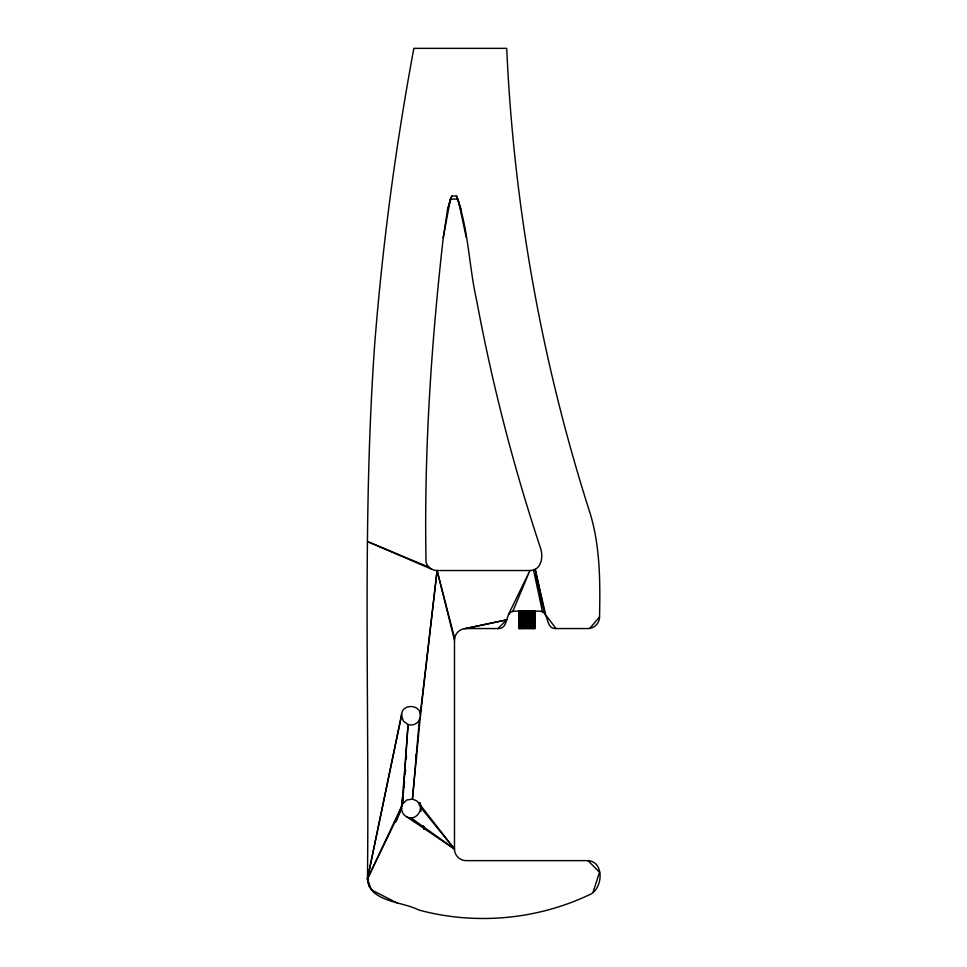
<?xml version="1.0" encoding="UTF-8"?>
<svg xmlns="http://www.w3.org/2000/svg" width="967" height="967" viewBox="0 0 967 967"><rect width="100%" height="100%" fill="white"/><g stroke="black" fill="none" stroke-linecap="round" stroke-linejoin="round"><path stroke-width="1.45" d="M374.06 892.577L369.201 886.509L367.46 878.93L401.547 715.58C401.075 702.453 422.809 704.169 420.282 717.055L412.45 799.105L416.511 800.785L418.602 802.876L454.49 849.026C454.369 855.227 459.893 860.751 466.094 860.63L587.936 860.63C604.919 861.766 602.804 889.193 589.628 894.644C536.709 919.822 474.99 925.322 418.457 909.911C402.598 901.401 369.551 902.308 367.46 878.93C369.467 700.398 362.069 521.539 374.761 343.261C382.606 244.337 395.66 145.896 413.876 48.35L506.708 48.35C513.682 204.363 541.23 359.253 588.444 508.098C600.289 543.103 600.289 580.442 599.54 616.946C599.661 623.147 594.137 628.671 587.936 628.55L556.025 628.55C544.083 629.046 550.561 610.648 538.619 611.144L515.411 611.144C503.469 610.648 509.947 629.046 498.005 628.55L466.094 628.55C459.893 628.429 454.369 633.953 454.49 640.154L454.49 849.026L406.696 816.813C398.549 812.691 402.429 801.8 402.804 795.007M419.944 802.441C423.425 810.66 415.496 821.406 406.696 816.813M403.36 795.164L402.006 805.499L367.46 878.93L371.28 889.821L397.57 903.19M404.013 787.682L404.532 781.711M405.185 774.229L405.584 769.744M420.282 717.055L419.376 719.859L412.45 799.105L406.696 800.011L402.574 804.133L408.062 724.549L403.348 721.116L401.547 715.58M403.517 787.549L404.085 781.578M404.798 774.12L405.221 769.647M406.225 759.204L406.503 756.218M443.249 237.773C431.077 345.485 423.909 454.164 426.048 562.516C427.535 567.194 432.176 570.566 437.084 570.53L529.916 570.53C541.677 570.482 543.611 556.315 540.323 547.552C513.513 466.735 492.227 384.141 476.646 300.447C468.838 265.998 468.657 229.264 456.472 195.963L451.879 196.023L450.392 199.129L447.467 209.96L443.249 237.773L450.392 199.129L458.056 199.021L466.251 237.447M420.403 715.58L437.084 570.53L454.635 638.341M420.282 714.105L437.084 570.53L454.49 640.154M401.668 714.105L367.46 878.93L401.547 808.412L396.349 820.959M447.467 209.96L451.879 196.023M592.94 892.577L599.54 872.234L587.936 860.63M395.394 822.288L402.006 805.499L408.062 724.549C412.329 725.999 417.381 723.896 419.376 719.859M512.728 611.567L529.916 570.53L508.376 614.734M589.749 628.405L599.54 616.946M498.005 628.55L506.708 619.847L464.281 628.695M466.094 628.55L506.708 619.847M428.877 567.133L367.46 541.52L431.814 569.261M410.975 817.84L454.49 849.026L420.282 806.937L418.602 802.876M546.379 615.894L556.025 628.55M456.472 195.963L461.271 209.766M545.654 614.734L535.186 569.261L544.772 613.694L533.506 569.962L542.572 612.087M423.316 826.132L423.872 829.094M420.403 808.412L420.947 811.361M423.643 826.132L424.187 829.094M416.221 754.502L416.559 758.998M415.955 754.574L416.269 759.083M534.896 611.144L534.993 628.55L519.037 628.55L519.037 611.144M534.606 611.144L534.606 628.55M534.122 611.144L534.122 628.55M533.47 611.144L533.47 628.55M532.66 611.144L532.66 628.55M531.705 611.144L531.705 628.55M530.641 611.144L530.641 628.55M529.481 611.144L529.481 628.55M528.26 611.144L528.26 628.55M527.015 611.144L527.015 628.55M525.77 611.144L525.77 628.55M524.549 611.144L524.549 628.55M523.389 611.144L523.389 628.55M522.325 611.144L522.325 628.55M521.37 611.144L521.37 628.55M520.56 611.144L520.56 628.55M519.908 611.144L519.908 628.55M519.424 611.144L519.424 628.55M519.134 611.144L519.134 628.55"/></g></svg>
